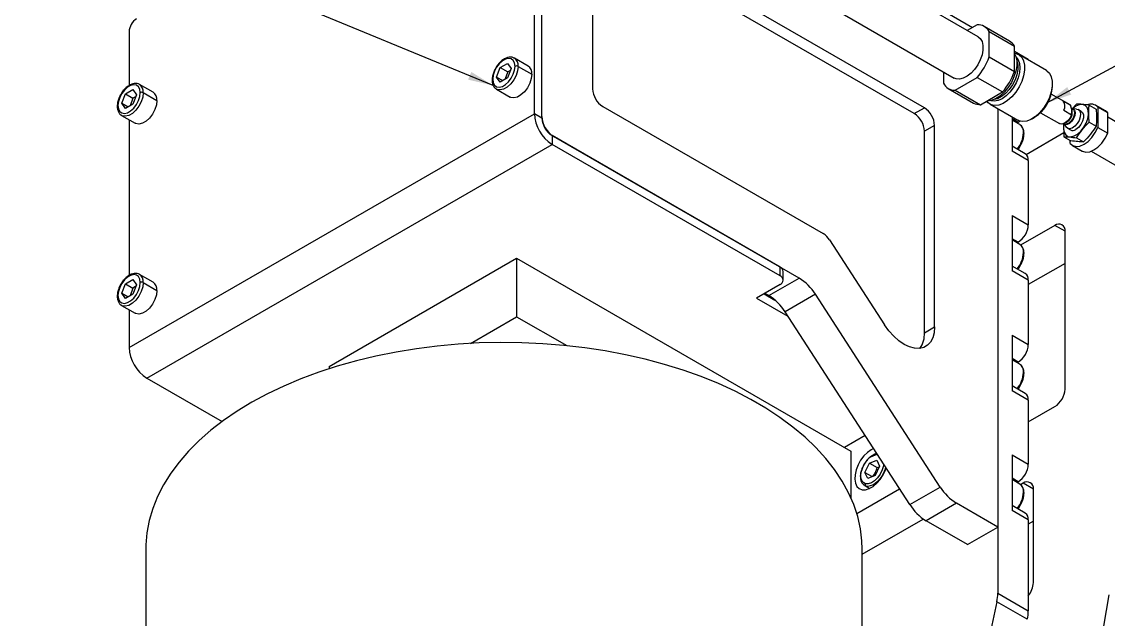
# Model space of a CAD drawing. Header units: millimetres. Extents: x 15 to 1184, y 5 to 836.
# Drawn here: x 944.6 to 1096.3, y 304.5 to 388 of the extents above; entities that cross this region are included whole.
import ezdxf

# ---------------------------------------------------------------- set-up
doc = ezdxf.new("R2010")
doc.units = ezdxf.units.MM
doc.dimstyles.new('SLDDIMSTYLE1', dxfattribs={"dimtxt": 0.18, "dimasz": 3.556, "dimexe": 0, "dimexo": 0.0625, "dimgap": 0, "dimtad": 0, "dimtih": 1, "dimtoh": 1, "dimdec": 0, "dimrnd": 1e-09, "dimzin": 0, "dimdsep": 46, "dimtxsty": 'Standard', "dimsah": 1, "dimcen": 0.09, "dimadec": 0, "dimazin": 0, "dimtfac": 3.556, "dimtdec": 0, "dimtofl": 0, "dimtmove": 0, "dimatfit": 3, "dimfxl": 1, "dimfrac": 2, "dimtolj": 1, "dimtzin": 0, "dimarcsym": 0})

msp = doc.modelspace()

# ---------------------------------------------------------------- linework, layer by layer
at = {"color": 7, "linetype": 'Continuous', "lineweight": 25}
for p, q in [((1016.1585, 375.1064), (1016.1585, 419.1997)), ((1017.2191, 374.4941), (1017.2191, 418.5873)), ((1017.2191, 374.6983), (1017.2191, 416.9543)), ((1069.1915, 375.1117), (1024.2902, 401.0326)), ((1024.2902, 401.0324), (1024.2902, 378.5775)), ((1070.6057, 375.9281), (1025.7044, 401.8491)), ((1078.1017, 385.8501), (1051.337, 401.301)), ((1048.0123, 395.5418), (1074.777, 380.0909)), ((1071.136, 390.728), (1077.3241, 387.1557)), ((1077.9804, 387.5346), (1076.5821, 386.7273)), ((1082.4747, 385.2597), (1078.9391, 387.3007)), ((959.5899, 386.5433), (959.5899, 379.0407)), ((1079.6213, 383.0278), (1079.6213, 386.587)), ((1079.6213, 386.587), (1083.1568, 384.546)), ((1083.1568, 380.9868), (1083.1568, 384.546)), ((1085.1014, 382.6659), (1083.1568, 383.7885)), ((1015.2871, 381.7627), (1013.3779, 382.8649)), ((1079.6213, 383.0278), (1083.1568, 380.9868)), ((1087.6316, 381.128), (1083.7601, 383.3629)), ((1085.1014, 382.6659), (1085.1014, 382.5887)), ((1010.8952, 380.233), (1011.4055, 381.5483)), ((1011.4055, 381.5483), (1012.4261, 382.1375)), ((1011.4055, 381.5483), (1012.4662, 380.936)), ((1012.4662, 380.936), (1012.0578, 379.8835)), ((1012.4261, 382.1375), (1012.9365, 381.4114)), ((1012.9365, 381.4114), (1012.4261, 380.0962)), ((1012.8345, 381.1486), (1012.4662, 380.936)), ((1013.8957, 381.7203), (1015.8049, 380.6181)), ((1073.2574, 380.9681), (1073.2574, 379.354)), ((962.9612, 378.0932), (961.052, 379.1954)), ((1011.4055, 379.507), (1010.8952, 380.233)), ((1010.8952, 380.233), (1011.7792, 379.7227)), ((1012.4261, 380.0962), (1011.4055, 379.507)), ((1074.8982, 378.4064), (1077.9804, 380.1857)), ((1077.9804, 380.1857), (1081.516, 378.1447)), ((1088.4601, 378.8884), (1088.4601, 379.2966)), ((958.5693, 376.5635), (959.0796, 377.8788)), ((959.0796, 377.8788), (960.1002, 378.468)), ((959.0796, 377.8788), (960.1403, 377.2665)), ((960.1002, 378.468), (960.6106, 377.7419)), ((960.6106, 377.7419), (960.1002, 376.4266)), ((961.5698, 378.0508), (963.479, 376.9486)), ((1010.8781, 378.5347), (1012.7873, 377.4325)), ((1073.9395, 378.6402), (1077.4751, 376.5992)), ((1074.8982, 378.4064), (1078.4338, 376.3654)), ((1078.4338, 376.3654), (1081.516, 378.1447)), ((1090.9566, 376.3218), (1088.3165, 377.846)), ((959.0796, 375.8374), (958.5693, 376.5635)), ((958.5693, 376.5635), (959.4533, 376.0532)), ((960.1002, 376.4266), (959.0796, 375.8374)), ((960.1403, 377.2665), (959.7319, 376.214)), ((960.5086, 377.4791), (960.1403, 377.2665)), ((1025.7044, 376.128), (1056.4646, 358.3706)), ((1079.7605, 376.4346), (1083.6319, 374.1996)), ((1091.0385, 376.2629), (1089.9778, 376.8752)), ((1090.9566, 376.3218), (1091.0385, 376.2629)), ((1091.8262, 376.445), (1091.1918, 375.7451)), ((1093.594, 376.2869), (1094.5693, 375.7239)), ((1095.8727, 375.5045), (1094.5044, 376.2944)), ((958.5522, 374.8651), (960.4614, 373.763)), ((959.5899, 342.4501), (1016.1585, 375.1064)), ((1017.2191, 374.4941), (1016.1585, 375.1064)), ((1069.1915, 375.1117), (1070.6057, 375.9281)), ((1080.8588, 375.8005), (1080.8588, 317.3423)), ((1080.8588, 375.8005), (1080.8588, 308.1156)), ((1082.8386, 374.6576), (1082.8386, 369.8868)), ((1085.6322, 374.3979), (1085.9857, 374.6021)), ((1086.8166, 375.2478), (1089.4568, 373.7237)), ((1090.0758, 375.5825), (1091.1365, 374.9702)), ((1091.2996, 375.7774), (1091.1191, 375.8817)), ((1091.8515, 375.7469), (1091.2584, 375.8012)), ((1092.4981, 375.4319), (1092.0698, 375.6792)), ((1094.8241, 376.0166), (1094.8241, 373.188)), ((1096.1924, 375.2267), (1094.8241, 376.0166)), ((1096.1924, 375.2267), (1095.8727, 375.5045)), ((1096.1924, 372.3981), (1096.1924, 375.2267)), ((1101.0327, 371.8052), (1096.1924, 374.5995)), ((959.5899, 374.266), (959.5899, 352.5031)), ((1072.0199, 373.4786), (1070.6057, 372.6622)), ((1072.0199, 345.3234), (1072.0199, 373.4786)), ((1083.9118, 373.5834), (1082.8386, 374.2029)), ((1083.5354, 373.8006), (1083.6872, 373.8882)), ((1083.9486, 374.0673), (1083.6872, 373.8882)), ((1090.0338, 373.737), (1090.0584, 371.8887)), ((1090.0568, 373.7237), (1090.0997, 373.6989)), ((1090.0585, 373.7227), (1090.4021, 373.2363)), ((1090.5699, 373.0811), (1090.9983, 372.8338)), ((1093.594, 373.9298), (1094.5693, 373.3667)), ((1094.8241, 373.188), (1096.1924, 372.3981)), ((1018.6334, 372.0447), (1018.6334, 370.8198)), ((1050.4532, 353.6755), (1018.6334, 372.0447)), ((1053.1188, 352.1366), (1018.8101, 371.9426)), ((1070.6057, 344.5069), (1070.6057, 372.6622)), ((1084.7897, 369.4234), (1090.0508, 372.4606)), ((1090.0584, 371.8887), (1091.0338, 371.3257)), ((1091.8262, 371.7307), (1092.8016, 371.1676)), ((962.0648, 338.1635), (1018.6334, 370.8198)), ((1050.4532, 352.4507), (1018.6334, 370.8198)), ((1084.6871, 369.4963), (1082.8386, 370.5634)), ((1090.935, 370.9429), (1090.935, 371.3827)), ((1091.2547, 370.6651), (1092.6229, 369.8752)), ((1085.1014, 368.5806), (1082.8386, 369.8868)), ((1085.1014, 368.5806), (1085.1014, 359.5986)), ((1093.8924, 369.8629), (1098.4069, 367.2567)), ((1082.8386, 360.9049), (1085.1014, 359.5986)), ((1082.8386, 360.9049), (1082.8386, 353.1478)), ((1088.8137, 359.4984), (1084.0339, 356.7391)), ((1090.2279, 336.6351), (1090.2279, 358.6817)), ((1057.3736, 357.4637), (1065.0502, 345.5939)), ((1083.9118, 356.8443), (1082.8386, 357.4638)), ((1083.5354, 357.0615), (1083.6872, 357.1492)), ((987.5207, 339.7961), (1013.6836, 354.8997)), ((1013.6836, 354.8997), (1013.6836, 346.7343)), ((1013.6836, 354.8997), (1060.3527, 327.9582)), ((1050.4532, 352.4507), (1050.4532, 353.6755)), ((1084.6871, 352.7572), (1082.8386, 353.8243)), ((1090.2279, 354.1917), (1085.1014, 351.2322)), ((959.0796, 351.3412), (960.1002, 351.9304)), ((960.1002, 351.9304), (960.6106, 351.2043)), ((962.9612, 351.5556), (961.052, 352.6578)), ((1048.8762, 349.6874), (1053.1188, 352.1366)), ((1050.8925, 351.8384), (1050.8925, 353.0632)), ((1085.1014, 351.8415), (1082.8386, 353.1478)), ((1085.1014, 351.8415), (1085.1014, 342.8596)), ((958.5693, 350.0259), (959.0796, 351.3412)), ((959.0796, 351.3412), (960.1403, 350.7289)), ((960.1403, 350.7289), (959.7319, 349.6764)), ((960.6106, 351.2043), (960.1002, 349.8891)), ((960.5086, 350.9415), (960.1403, 350.7289)), ((961.5698, 351.5132), (963.479, 350.411)), ((1050.4532, 351.226), (1047.1651, 349.3279)), ((959.0796, 349.2999), (958.5693, 350.0259)), ((958.5693, 350.0259), (959.4533, 349.5156)), ((960.1002, 349.8891), (959.0796, 349.2999)), ((1047.1651, 349.3279), (1051.5534, 346.7946)), ((1048.2259, 349.9403), (1049.7356, 349.0688)), ((1048.8762, 349.6874), (1048.332, 350.0015)), ((1055.3914, 349.8695), (1051.1488, 347.4203)), ((1072.8019, 322.9485), (1055.3914, 349.8695)), ((958.5522, 348.3276), (960.4614, 347.2254)), ((959.5899, 347.7285), (959.5899, 342.4501)), ((1068.5593, 320.4993), (1051.1488, 347.4203)), ((1007.2448, 343.0172), (1013.6836, 346.7343)), ((1013.6836, 346.7343), (1020.6774, 342.6968)), ((1070.6057, 344.5069), (1072.0199, 345.3234)), ((1082.8386, 344.1658), (1085.1014, 342.8596)), ((1082.8386, 344.1658), (1082.8386, 336.4087)), ((987.5207, 339.7961), (987.5207, 339.4747)), ((1083.9118, 340.1052), (1082.8386, 340.7247)), ((1083.5354, 340.3225), (1083.6872, 340.4101)), ((962.0648, 338.1635), (972.5768, 332.0951)), ((1084.6871, 336.0181), (1082.8386, 337.0852)), ((1085.1014, 335.1024), (1082.8386, 336.4087)), ((1085.1014, 335.1024), (1085.1014, 326.1205)), ((1085.1014, 332.0425), (1088.8137, 334.1856)), ((1062.3351, 330.1234), (1059.4686, 328.4686)), ((1060.3527, 327.9582), (1060.3527, 321.4401)), ((1062.3102, 324.9924), (1062.9289, 326.2869)), ((1062.9289, 326.2869), (1063.9413, 326.7212)), ((1062.9289, 326.2869), (1063.9896, 325.6746)), ((1063.9413, 326.7212), (1064.3348, 325.8609)), ((1082.8386, 327.4267), (1085.1014, 326.1205)), ((1082.8386, 327.4267), (1082.8386, 319.6696)), ((1062.0451, 325.864), (1061.9942, 325.7629)), ((1062.7038, 324.1322), (1062.3102, 324.9924)), ((1062.3102, 324.9924), (1063.3328, 324.4021)), ((1063.7161, 324.5665), (1062.7038, 324.1322)), ((1064.3348, 325.8609), (1063.7161, 324.5665)), ((1063.9896, 325.6746), (1064.2897, 325.7666)), ((1062.2494, 323.1595), (1062.9696, 322.7437)), ((1083.9118, 323.3661), (1082.8386, 323.9856)), ((1083.5354, 323.5834), (1083.6872, 323.671)), ((1084.3943, 323.4689), (1084.0339, 323.2609)), ((1061.1705, 319.2443), (1067.1416, 322.6913)), ((1068.5593, 320.4993), (1072.8019, 322.9485)), ((1085.8085, 309.5876), (1085.8085, 322.6522)), ((1075.0745, 320.6814), (1070.8319, 318.2322)), ((1080.8588, 317.3423), (1075.0745, 320.6814)), ((1084.6871, 319.279), (1082.8386, 320.3461)), ((1061.9158, 313.5515), (1070.4487, 318.4774)), ((1085.1014, 318.3633), (1082.8386, 319.6696)), ((1076.6161, 314.893), (1070.8319, 318.2322)), ((1076.6161, 314.893), (1080.8588, 317.3423)), ((1085.1014, 318.3633), (1085.1014, 305.6663)), ((1085.8085, 318.1622), (1085.1014, 317.754)), ((961.9158, 314.2791), (961.9158, 212.2115)), ((1061.9158, 212.2115), (1061.9158, 314.2791)), ((1080.8588, 308.1156), (1085.1014, 305.6663)), ((1096.3366, 307.8935), (1091.1903, 277.1895)), ((1080.7227, 306.9154), (1073.9237, 275.5111)), ((1084.9654, 304.4662), (1080.7227, 306.9154))]:
    msp.add_line(p, q, dxfattribs=at)
at = {"color": 8, "linetype": 'Continuous', "lineweight": 25}
for p, q in [((1083.6872, 373.8882), (1082.8386, 374.3781)), ((1090.2279, 358.6819), (1088.8137, 359.4984)), ((1083.6872, 357.1492), (1082.8386, 357.639)), ((1083.6872, 340.4101), (1082.8386, 340.8999)), ((1063.8887, 324.9276), (1063.7592, 324.9818)), ((1064.9646, 324.8644), (1064.9051, 324.8987)), ((1083.6872, 323.671), (1082.8386, 324.1608)), ((1085.8085, 322.6525), (1084.3943, 323.4689))]:
    msp.add_line(p, q, dxfattribs=at)
at = {"color": 7, "linetype": 'Continuous', "lineweight": 25, "flags": 128}
for points in [[(1078.1017, 385.8501), (1078.4037, 385.5964), (1078.6487, 385.1745), (1078.7746, 384.6338), (1078.7746, 384.0034), (1078.6487, 383.3173), (1078.4037, 382.6126), (1078.0528, 381.9271), (1077.6149, 381.2979), (1077.1136, 380.7588), (1076.576, 380.339), (1076.0311, 380.061), (1075.5081, 379.9399), (1075.0353, 379.9822), (1074.777, 380.0909)], [(1013.4715, 381.7203), (1013.4085, 382.19), (1013.2245, 382.5489), (1012.9346, 382.768), (1012.5621, 382.8294), (1012.1372, 382.7281), (1011.6944, 382.4725), (1011.2696, 382.0832), (1010.8971, 381.5918), (1010.6072, 381.0379), (1010.4232, 380.4667), (1010.3602, 379.9242)], [(1083.147, 383.546), (1083.3623, 383.1115), (1083.4938, 382.4976), (1083.4938, 381.7914), (1083.3623, 381.0257), (1083.1055, 380.2365), (1082.7354, 379.4605), (1082.2693, 378.7342), (1081.7289, 378.0914), (1081.1396, 377.5623), (1080.5288, 377.1715), (1079.9253, 376.9373), (1079.3571, 376.8707), (1079.2953, 376.874)], [(1083.147, 383.546), (1083.3476, 383.5184), (1083.8137, 383.3303), (1084.1839, 382.9817), (1084.4407, 382.489), (1084.5722, 381.8751), (1084.5722, 381.1689), (1084.4407, 380.4032), (1084.1839, 379.614), (1083.8137, 378.838), (1083.3476, 378.1117), (1082.8072, 377.4689), (1082.2179, 376.9398), (1081.6072, 376.549), (1081.0036, 376.3148), (1080.4355, 376.2482), (1079.9292, 376.3523), (1079.5086, 376.6223), (1079.2953, 376.874)], [(1083.3916, 383.0222), (1083.3948, 383.0194), (1083.6932, 382.6433), (1083.8785, 382.1389), (1083.9413, 381.5316), (1083.8785, 380.8517), (1083.6932, 380.1334), (1083.3948, 379.4128), (1082.9982, 378.7259), (1082.5233, 378.1071), (1081.9939, 377.5876), (1081.4366, 377.1933), (1080.8792, 376.9441), (1080.3498, 376.8524), (1079.8749, 376.9228), (1079.8712, 376.9241)], [(1010.3602, 379.9242), (1010.4232, 379.4545), (1010.6072, 379.0955), (1010.8971, 378.8765), (1011.2696, 378.8151), (1011.6944, 378.9163), (1012.1372, 379.1719), (1012.5621, 379.5612), (1012.9346, 380.0527), (1013.2245, 380.6065), (1013.4085, 381.1778), (1013.4715, 381.7203)], [(1087.6316, 381.128), (1087.6851, 381.0954), (1088.0553, 380.7468), (1088.3121, 380.2541), (1088.4436, 379.6402), (1088.4436, 378.9339), (1088.3121, 378.1683), (1088.0553, 377.379), (1087.6851, 376.6031), (1087.219, 375.8768), (1086.6786, 375.234), (1086.0893, 374.7049), (1085.4786, 374.3141), (1084.875, 374.0799), (1084.3069, 374.0133), (1083.8006, 374.1174), (1083.6319, 374.1996)], [(961.1456, 378.0508), (961.0826, 378.5205), (960.8986, 378.8794), (960.6087, 379.0984), (960.2362, 379.1598), (959.8113, 379.0586), (959.3685, 378.803), (958.9437, 378.4137), (958.5712, 377.9222), (958.2813, 377.3684), (958.0973, 376.7971), (958.0343, 376.2547)], [(1015.8049, 380.6181), (1015.7333, 380.0017), (1015.5243, 379.3525), (1015.1948, 378.7232), (1014.7715, 378.1647), (1014.2887, 377.7223), (1013.7856, 377.4318), (1013.3028, 377.3168), (1012.8795, 377.3866), (1012.7873, 377.4325)], [(958.0343, 376.2547), (958.0973, 375.7849), (958.2813, 375.426), (958.5712, 375.207), (958.9437, 375.1456), (959.3685, 375.2468), (959.8113, 375.5024), (960.2362, 375.8917), (960.6087, 376.3832), (960.8986, 376.937), (961.0826, 377.5083), (961.1456, 378.0508)], [(963.479, 376.9486), (963.4074, 376.3322), (963.1984, 375.683), (962.8689, 375.0536), (962.4456, 374.4952), (961.9628, 374.0528), (961.4597, 373.7623), (960.9769, 373.6473), (960.5536, 373.7171), (960.4614, 373.763)], [(1090.0658, 373.7185), (1090.0347, 373.5549), (1090.0022, 372.987), (1090.0992, 372.5041), (1090.3184, 372.142), (1090.6437, 371.9276), (1091.051, 371.8767), (1091.5099, 371.9932), (1091.9865, 372.2683), (1092.4454, 372.6817), (1092.8527, 373.2028), (1093.178, 373.7928), (1093.3972, 374.4081), (1093.4942, 375.0029), (1093.4617, 375.5332), (1093.3021, 375.9597), (1093.0272, 376.2506), (1092.6575, 376.3845), (1092.2204, 376.3514), (1091.7482, 376.1538), (1091.7482, 376.1538)], [(1091.7482, 376.1538), (1091.276, 375.8063), (1091.2657, 375.797)], [(1091.1365, 374.9702), (1090.984, 374.6382), (1090.7846, 374.3294), (1090.5504, 374.0624), (1090.2954, 373.8534), (1090.035, 373.715), (1089.785, 373.6555), (1089.5605, 373.6785), (1089.4568, 373.7237)], [(1091.8515, 375.7469), (1092.0725, 375.6776), (1092.2827, 375.4497), (1092.3768, 375.0927), (1092.3434, 374.6498), (1092.1865, 374.1744), (1091.9251, 373.7237), (1091.5907, 373.3523), (1091.2237, 373.1048), (1090.8682, 373.0112), (1090.5672, 373.0827), (1090.4021, 373.2363)], [(1092.4981, 375.4319), (1092.6668, 375.2755), (1092.7927, 374.9486), (1092.7927, 374.5232), (1092.6668, 374.0507), (1092.43, 373.5882), (1092.111, 373.1913), (1091.7482, 372.9081)], [(1090.935, 370.9429), (1091.3021, 370.6393), (1091.769, 370.5153), (1092.3062, 370.5789), (1092.8796, 370.826), (1093.453, 371.2409), (1093.9901, 371.7975), (1094.457, 372.4605), (1094.8241, 373.188)], [(1092.6229, 369.8752), (1092.6704, 369.8494), (1093.1373, 369.7254), (1093.6744, 369.789), (1094.2478, 370.0361), (1094.8212, 370.4511), (1095.3584, 371.0077), (1095.8253, 371.6707), (1096.1924, 372.3981)], [(961.1456, 351.5132), (961.0826, 351.9829), (960.8986, 352.3418), (960.6087, 352.5609), (960.2362, 352.6223), (959.8113, 352.521), (959.3685, 352.2654), (958.9437, 351.8761), (958.5712, 351.3847), (958.2813, 350.8308), (958.0973, 350.2596), (958.0343, 349.7171)], [(958.0343, 349.7171), (958.0973, 349.2474), (958.2813, 348.8884), (958.5712, 348.6694), (958.9437, 348.608), (959.3685, 348.7092), (959.8113, 348.9648), (960.2362, 349.3541), (960.6087, 349.8456), (960.8986, 350.3994), (961.0826, 350.9707), (961.1456, 351.5132)], [(963.479, 350.411), (963.4074, 349.7946), (963.1984, 349.1454), (962.8689, 348.5161), (962.4456, 347.9576), (961.9628, 347.5152), (961.4597, 347.2247), (960.9769, 347.1097), (960.5536, 347.1795), (960.4614, 347.2254)], [(1072.0199, 345.3234), (1071.9555, 344.5098), (1071.7641, 343.7954), (1071.4515, 343.2019), (1071.0273, 342.7472), (1070.5044, 342.4452), (1069.8986, 342.3051), (1069.2283, 342.3311), (1068.514, 342.5225), (1067.7773, 342.8733), (1067.0405, 343.3731), (1066.3262, 344.0065), (1065.656, 344.7543), (1065.0502, 345.5939)], [(1061.9158, 314.2791), (1061.8773, 315.4124), (1061.6732, 317.1191), (1061.2944, 318.8157), (1060.7421, 320.4965), (1060.0184, 322.1553), (1059.1256, 323.7866), (1058.0671, 325.3844), (1056.8464, 326.9432), (1055.4679, 328.4575), (1053.9364, 329.9221), (1052.2574, 331.3317), (1050.4366, 332.6813), (1048.4805, 333.9664), (1046.396, 335.1823), (1044.1904, 336.3248), (1041.8714, 337.3898), (1039.4472, 338.3737), (1036.9263, 339.2729), (1034.3175, 340.0843), (1031.6301, 340.8051), (1028.8734, 341.4327), (1026.0571, 341.965), (1023.1912, 342.4), (1020.2856, 342.7362), (1017.3507, 342.9724), (1014.3967, 343.1079), (1011.4339, 343.1421), (1008.4729, 343.0749), (1005.5239, 342.9066), (1002.5974, 342.6378), (999.7037, 342.2693), (996.8528, 341.8025), (994.0548, 341.239), (991.3196, 340.5808), (988.6567, 339.8303), (986.0755, 338.9899), (983.5851, 338.0628), (981.1942, 337.0522), (978.9112, 335.9615), (976.7441, 334.7947), (974.7006, 333.5559), (972.7878, 332.2493), (971.0124, 330.8796), (969.3808, 329.4516), (967.8985, 327.9703), (966.5708, 326.4409), (965.4024, 324.8688), (964.3974, 323.2595), (963.5593, 321.6186), (962.891, 319.952), (962.395, 318.2655), (962.0729, 316.5649), (961.9258, 314.8563), (961.9158, 314.2791)], [(1063.5009, 328.3209), (1063.1811, 328.1621), (1062.6511, 327.7846), (1062.1497, 327.2844), (1061.7039, 326.6885), (1061.3377, 326.0289), (1061.0709, 325.3413), (1060.9179, 324.6626), (1060.8869, 324.0296), (1060.9795, 323.4763), (1061.1909, 323.0325), (1061.5095, 322.7222), (1061.9183, 322.5621), (1062.3951, 322.5609), (1062.9143, 322.7185), (1063.4479, 323.0265), (1063.9671, 323.4684), (1064.4439, 324.0202), (1064.8527, 324.6522), (1065.1713, 325.3304), (1065.2651, 325.5929)], [(1062.358, 323.4088), (1062.1297, 323.5223), (1061.9472, 323.7091), (1061.8176, 323.9619), (1061.7458, 324.2709), (1061.7346, 324.6244), (1061.7844, 325.0087), (1061.8934, 325.409), (1062.0572, 325.8101)], [(1064.9051, 324.8987), (1064.669, 324.4694), (1064.388, 324.0731), (1064.0728, 323.7248), (1063.7356, 323.438), (1063.3892, 323.2237), (1063.0472, 323.0902), (1062.7224, 323.0425), (1062.4276, 323.0825)], [(1062.4276, 323.0825), (1062.1739, 323.2087), (1062.116, 323.2551)]]:
    msp.add_lwpolyline(points, dxfattribs=at)
at = {"color": 8, "linetype": 'Continuous', "lineweight": 25, "flags": 128}
for points in [[(1083.4911, 382.5241), (1083.5124, 382.4714), (1083.642, 381.9144), (1083.642, 381.2651), (1083.5124, 380.5584), (1083.26, 379.8324), (1082.8985, 379.1263), (1082.4475, 378.4782), (1081.9312, 377.9229), (1081.3774, 377.4905), (1080.816, 377.2042), (1080.3523, 377.0871)], [(1013.8957, 381.7203), (1013.8241, 381.1038), (1013.6151, 380.4546), (1013.2856, 379.8253), (1012.8623, 379.2668), (1012.3796, 378.8244), (1011.8764, 378.534), (1011.3936, 378.419), (1010.9703, 378.4887), (1010.875, 378.5364)], [(961.5698, 378.0508), (961.4982, 377.4343), (961.2892, 376.7851), (960.9597, 376.1558), (960.5364, 375.5973), (960.0536, 375.1549), (959.5505, 374.8644), (959.0677, 374.7494), (958.6444, 374.8192), (958.5491, 374.8669)], [(1091.2675, 375.7959), (1091.3282, 375.7769), (1091.5376, 375.5943), (1091.6305, 375.2749), (1091.5927, 374.8675), (1091.43, 374.434), (1091.1672, 374.0405), (1090.8442, 373.7467), (1090.5102, 373.5976), (1090.2162, 373.6157), (1090.0676, 373.7174)], [(1091.2996, 375.7774), (1091.4537, 375.6228), (1091.5452, 375.3082), (1091.508, 374.9069), (1091.3477, 374.4798), (1091.0887, 374.0921), (1090.7706, 373.8027), (1090.4416, 373.6558), (1090.1519, 373.6736), (1090.0997, 373.6989)], [(961.5698, 351.5132), (961.4982, 350.8967), (961.2892, 350.2475), (960.9597, 349.6182), (960.5364, 349.0597), (960.0536, 348.6173), (959.5505, 348.3269), (959.0677, 348.2119), (958.6444, 348.2816), (958.5491, 348.3293)], [(1064.9049, 326.1498), (1064.8741, 325.9162), (1064.7122, 325.3344), (1064.4376, 324.76), (1064.0728, 324.2397), (1063.6471, 323.8155), (1063.1951, 323.5218), (1062.7535, 323.3825), (1062.358, 323.4088)], [(1065.1908, 325.7079), (1065.0872, 325.3443), (1064.9051, 324.8987)]]:
    msp.add_lwpolyline(points, dxfattribs=at)
at = {"color": 7, "linetype": 'Continuous', "lineweight": 25}
for centre, radius, start, end in [((961.8928, 386.4385), 2.3052, 122.605478, 177.394522), ((1078.0519, 385.7638), 1.7722, 27.678476, 92.310773), ((1081.5582, 383.7008), 1.8083, 27.863604, 59.54825), ((1071.6014, 385.7634), 8.4736, 318.834375, 341.165625), ((1013.6836, 381.3109), 0.4611, 62.609672, 117.390328), ((1014.5761, 380.7516), 1.236, 353.799905, 54.887914), ((1075.137, 383.7223), 8.4736, 318.834375, 341.165625), ((1074.8268, 380.1772), 1.7722, 207.678476, 272.310773), ((961.3577, 377.6413), 0.4611, 62.609672, 117.390328), ((962.2502, 377.0821), 1.236, 353.799905, 54.887914), ((1027.3606, 378.7172), 3.0736, 182.605478, 237.394522), ((1083.1238, 379.1116), 5.341, 302.40025, 357.605126), ((1078.3722, 378.1952), 1.8309, 240.658003, 271.925614), ((1089.0108, 376.1518), 1.2076, 331.8719, 36.801354), ((1093.8453, 375.1224), 1.3258, 42.414612, 113.953071), ((1021.5317, 375.351), 5.3788, 182.605478, 237.394522), ((1020.6734, 374.8555), 3.4578, 182.605478, 237.394522), ((1067.5353, 372.5225), 3.0736, 2.605478, 57.394522), ((1068.9495, 373.3389), 3.0736, 2.605478, 57.394522), ((1020.2896, 374.6339), 3.0736, 182.605478, 237.394522), ((1091.3135, 373.4743), 0.7139, 243.795723, 307.514736), ((1084.1214, 368.6888), 0.986, 353.701152, 54.986667), ((1082.031, 359.7384), 3.0736, 302.605478, 357.394522), ((1089.3658, 358.8215), 0.8734, 350.785963, 129.203285), ((1054.9938, 355.9872), 2.8007, 31.817188, 58.321228), ((1050.1418, 352.9883), 0.7544, 5.694799, 65.625342), ((1050.2208, 351.8384), 0.6549, 290.783421, 69.216579), ((1049.4418, 346.1781), 7.0017, 31.817188, 58.321228), ((1084.1214, 351.9497), 0.986, 353.701152, 54.986667), ((961.3577, 351.1038), 0.4611, 62.609672, 117.390328), ((962.2502, 350.5445), 1.236, 353.799905, 54.887914), ((1045.1992, 343.7289), 7.0017, 31.817188, 58.321228), ((1067.1395, 344.3036), 3.4721, 325.048639, 3.35764), ((1082.031, 342.9993), 3.0736, 302.605478, 357.394522), ((964.9632, 342.6946), 5.3788, 182.605478, 237.394522), ((1084.1214, 335.2106), 0.986, 353.701152, 54.986667), ((1087.1575, 336.7748), 3.0736, 302.605478, 357.394522), ((1082.031, 326.2602), 3.0736, 302.605478, 357.394522), ((1062.5766, 323.2849), 0.2513, 150.459717, 233.626615), ((1084.9463, 322.7921), 0.8734, 350.785963, 129.203285), ((1078.7515, 326.6399), 7.0017, 211.817188, 238.321228), ((1074.5089, 324.1907), 7.0017, 211.817188, 238.321228), ((1084.1214, 318.4715), 0.986, 353.701152, 54.986667), ((1082.7367, 309.731), 3.0751, 320.261371, 357.32727), ((1075.1581, 308.154), 5.7008, 347.452172, 359.614264), ((1079.4008, 305.7047), 5.7008, 347.452172, 359.614264)]:
    msp.add_arc(centre, radius, start, end, dxfattribs=at)
at = {"color": 8, "linetype": 'Continuous', "lineweight": 25}
for centre, radius, start, end in [((1012.6656, 381.8535), 1.2374, 353.819298, 54.681884), ((960.3397, 378.184), 1.2374, 353.819298, 54.681884), ((1010.4158, 379.7916), 0.1438, 112.737714, 175.95681), ((958.0899, 376.122), 0.1438, 112.737714, 175.95681), ((1089.6951, 375.2862), 1.5479, 293.765339, 20.362257), ((1083.2404, 372.5902), 1.1988, 352.74417, 55.943649), ((1080.5894, 372.6181), 3.8445, 320.194256, 357.326451), ((1084.3777, 372.3242), 0.1257, 5.708234, 65.624171), ((1083.2404, 355.8511), 1.1988, 352.74417, 55.943649), ((1080.5894, 355.879), 3.8445, 320.194256, 357.326451), ((1084.3777, 355.5851), 0.1257, 5.708234, 65.624171), ((960.3397, 351.6464), 1.2374, 353.819298, 54.681884), ((958.0899, 349.5845), 0.1438, 112.737714, 175.95681), ((1083.2404, 339.112), 1.1988, 352.74417, 55.943649), ((1080.5894, 339.1399), 3.8445, 320.194256, 357.326451), ((1084.3777, 338.846), 0.1257, 5.708234, 65.624171), ((1064.4577, 324.9719), 2.5426, 99.357182, 160.752475), ((1083.2404, 322.3729), 1.1988, 352.74417, 55.943649), ((1080.5894, 322.4008), 3.8445, 320.194256, 357.326451), ((1084.3777, 322.107), 0.1257, 5.708234, 65.624171)]:
    msp.add_arc(centre, radius, start, end, dxfattribs=at)
at = {"color": 7, "linetype": 'Continuous', "lineweight": 25}
for points, knots in [([(1013.3729, 382.8455), (1013.3348, 382.874), (1013.1885, 382.9832), (1012.8562, 383.0253), (1012.4257, 382.9725), (1011.9741, 382.7756), (1011.5253, 382.4499), (1011.1076, 382.0099), (1010.7509, 381.4878), (1010.4804, 380.9182), (1010.3054, 380.3394), (1010.2832, 379.9786), (1010.2723, 379.8017)], [0, 0, 0, 0, 0.03537053, 0.13566965, 0.23621569, 0.3418427, 0.45162632, 0.562215, 0.67250965, 0.78279342, 0.89350746, 1, 1, 1, 1]), ([(961.047, 379.176), (961.0089, 379.2045), (960.8626, 379.3137), (960.5303, 379.3558), (960.0997, 379.303), (959.6482, 379.1061), (959.1994, 378.7803), (958.7817, 378.3404), (958.4249, 377.8183), (958.1545, 377.2487), (957.9795, 376.6698), (957.9573, 376.3091), (957.9464, 376.1322)], [0, 0, 0, 0, 0.03537053, 0.13566965, 0.23621569, 0.3418427, 0.45162632, 0.562215, 0.67250965, 0.78279342, 0.89350746, 1, 1, 1, 1]), ([(1010.2723, 379.8017), (1010.2758, 379.7071), (1010.2857, 379.4325), (1010.3987, 379.0525), (1010.6066, 378.7147), (1010.8019, 378.6011), (1010.883, 378.554)], [0, 0, 0, 0, 0.17487963, 0.50724782, 0.79540367, 1, 1, 1, 1]), ([(957.9464, 376.1322), (957.9499, 376.0375), (957.9598, 375.7629), (958.0728, 375.383), (958.2807, 375.0451), (958.476, 374.9316), (958.5571, 374.8845)], [0, 0, 0, 0, 0.17487963, 0.50724782, 0.79540367, 1, 1, 1, 1]), ([(1091.1365, 374.9702), (1091.1359, 374.9792), (1091.1285, 375.0923), (1091.1556, 375.2809), (1091.2049, 375.5249), (1091.1144, 375.883), (1091.068, 376.1153), (1091.0385, 376.2629)], [0, 0, 0, 0, 0.02088678, 0.26042932, 0.50009722, 0.68228537, 1, 1, 1, 1]), ([(1093.594, 376.2869), (1093.2658, 376.334), (1092.6031, 376.4291), (1092.0868, 376.4397), (1091.8262, 376.445)], [0, 0, 0, 0, 0.49521567, 1, 1, 1, 1]), ([(1093.594, 373.9298), (1093.5481, 374.6556), (1093.4963, 375.4743), (1093.584, 376.204), (1093.594, 376.2869)], [0, 0, 0, 0, 0.88642058, 1, 1, 1, 1]), ([(1094.5693, 375.7239), (1094.5793, 375.6295), (1094.667, 374.7985), (1094.6152, 374.0395), (1094.5693, 373.3667)], [0, 0, 0, 0, 0.11357942, 1, 1, 1, 1]), ([(1084.5029, 372.3367), (1084.4995, 372.4301), (1084.4898, 372.7013), (1084.3789, 373.0761), (1084.1815, 373.4022), (1083.9974, 373.5095), (1083.9253, 373.5516)], [0, 0, 0, 0, 0.17671972, 0.5132662, 0.8093225, 1, 1, 1, 1]), ([(1091.8262, 371.7307), (1092.0816, 372.1147), (1092.5973, 372.8901), (1093.2596, 373.581), (1093.594, 373.9298)], [0, 0, 0, 0, 0.49521567, 1, 1, 1, 1]), ([(1094.5693, 373.3667), (1094.3139, 372.9827), (1093.7982, 372.2073), (1093.1359, 371.5164), (1092.8016, 371.1676)], [0, 0, 0, 0, 0.49521567, 1, 1, 1, 1]), ([(1084.257, 371.1749), (1084.2648, 371.1912), (1084.3632, 371.3958), (1084.4647, 371.8022), (1084.4903, 372.1606), (1084.5029, 372.3367)], [0, 0, 0, 0, 0.04215939, 0.52938072, 1, 1, 1, 1]), ([(1090.0584, 371.8887), (1090.3138, 371.8837), (1090.8295, 371.8734), (1091.4919, 371.7786), (1091.8262, 371.7307)], [0, 0, 0, 0, 0.49521567, 1, 1, 1, 1]), ([(1083.6291, 370.107), (1083.6402, 370.1187), (1083.7891, 370.2755), (1084.0189, 370.641), (1084.1801, 371.0024), (1084.257, 371.1749)], [0, 0, 0, 0, 0.04034494, 0.54196369, 1, 1, 1, 1]), ([(1092.8016, 371.1676), (1092.5462, 371.1727), (1092.0305, 371.1829), (1091.3681, 371.2778), (1091.0338, 371.3257)], [0, 0, 0, 0, 0.49521567, 1, 1, 1, 1]), ([(1084.5029, 355.5976), (1084.4995, 355.691), (1084.4898, 355.9623), (1084.3789, 356.337), (1084.1815, 356.6631), (1083.9974, 356.7704), (1083.9253, 356.8125)], [0, 0, 0, 0, 0.17671972, 0.5132662, 0.8093225, 1, 1, 1, 1]), ([(1084.257, 354.4358), (1084.2648, 354.4521), (1084.3632, 354.6567), (1084.4647, 355.0631), (1084.4903, 355.4215), (1084.5029, 355.5976)], [0, 0, 0, 0, 0.042159392, 0.529380721, 1, 1, 1, 1]), ([(1083.6291, 353.368), (1083.6402, 353.3796), (1083.7891, 353.5364), (1084.0189, 353.9019), (1084.1801, 354.2633), (1084.257, 354.4358)], [0, 0, 0, 0, 0.04034494, 0.54196369, 1, 1, 1, 1]), ([(961.047, 352.6384), (961.0089, 352.6669), (960.8626, 352.7761), (960.5303, 352.8182), (960.0997, 352.7654), (959.6482, 352.5685), (959.1994, 352.2428), (958.7817, 351.8028), (958.4249, 351.2807), (958.1545, 350.7111), (957.9795, 350.1323), (957.9573, 349.7715), (957.9464, 349.5946)], [0, 0, 0, 0, 0.03537053, 0.13566965, 0.23621569, 0.3418427, 0.45162632, 0.562215, 0.67250965, 0.78279342, 0.89350746, 1, 1, 1, 1]), ([(957.9464, 349.5946), (957.9499, 349.5), (957.9598, 349.2254), (958.0728, 348.8454), (958.2807, 348.5076), (958.476, 348.394), (958.5571, 348.3469)], [0, 0, 0, 0, 0.17487963, 0.50724782, 0.79540367, 1, 1, 1, 1]), ([(1084.5029, 338.8585), (1084.4995, 338.9519), (1084.4898, 339.2232), (1084.3789, 339.5979), (1084.1815, 339.924), (1083.9974, 340.0313), (1083.9253, 340.0734)], [0, 0, 0, 0, 0.17671972, 0.5132662, 0.8093225, 1, 1, 1, 1]), ([(1084.257, 337.6967), (1084.2648, 337.713), (1084.3632, 337.9176), (1084.4647, 338.324), (1084.4903, 338.6824), (1084.5029, 338.8585)], [0, 0, 0, 0, 0.042159392, 0.529380721, 1, 1, 1, 1]), ([(1083.6291, 336.6289), (1083.6402, 336.6405), (1083.7891, 336.7973), (1084.0189, 337.1628), (1084.1801, 337.5242), (1084.257, 337.6967)], [0, 0, 0, 0, 0.04034494, 0.54196369, 1, 1, 1, 1]), ([(1063.9704, 327.5948), (1063.9389, 327.5927), (1063.7618, 327.5806), (1063.422, 327.4198), (1062.972, 327.1184), (1062.5523, 326.687), (1062.2317, 326.2569), (1062.0936, 325.9661), (1062.0451, 325.864)], [0, 0, 0, 0, 0.04421385, 0.24811517, 0.45949497, 0.67252146, 0.88503985, 1, 1, 1, 1]), ([(1061.9942, 325.7629), (1061.9673, 325.7113), (1061.8433, 325.4737), (1061.7176, 325.0246), (1061.6369, 324.4568), (1061.6887, 323.9384), (1061.8396, 323.529), (1062.0219, 323.3541), (1062.0967, 323.2824)], [0, 0, 0, 0, 0.05507004, 0.25378302, 0.45375145, 0.65574576, 0.85869114, 1, 1, 1, 1]), ([(1063.4106, 324.4354), (1063.4824, 324.5284), (1063.6134, 324.6983), (1063.7138, 324.8935), (1063.7592, 324.9818)], [0, 0, 0, 0, 0.54756094, 1, 1, 1, 1]), ([(1063.7592, 324.9818), (1063.8098, 325.0998), (1063.9061, 325.324), (1063.9628, 325.5619), (1063.9896, 325.6746)], [0, 0, 0, 0, 0.5261669, 1, 1, 1, 1]), ([(1084.5029, 322.1194), (1084.4995, 322.2128), (1084.4898, 322.4841), (1084.3789, 322.8589), (1084.1815, 323.1849), (1083.9974, 323.2923), (1083.9253, 323.3343)], [0, 0, 0, 0, 0.17671972, 0.5132662, 0.8093225, 1, 1, 1, 1]), ([(1084.257, 320.9576), (1084.2648, 320.9739), (1084.3632, 321.1786), (1084.4647, 321.585), (1084.4903, 321.9433), (1084.5029, 322.1194)], [0, 0, 0, 0, 0.042159392, 0.529380721, 1, 1, 1, 1]), ([(1083.6291, 319.8898), (1083.6402, 319.9014), (1083.7891, 320.0582), (1084.0189, 320.4237), (1084.1801, 320.7851), (1084.257, 320.9576)], [0, 0, 0, 0, 0.040344943, 0.541963688, 1, 1, 1, 1])]:
    msp.add_open_spline(points, degree=3, knots=knots, dxfattribs=at)

# ---------------------------------------------------------------- leaders
at = {"color": 7, "linetype": 'Continuous', "lineweight": 0}
for points in [[(1010.4245, 379.0435), (944.612, 406.2201)], [(1087.6857, 376.6041), (1129.419, 399.2928)]]:
    msp.add_leader(points, dimstyle='SLDDIMSTYLE1', dxfattribs=at)

doc.saveas('drawing.dxf')
